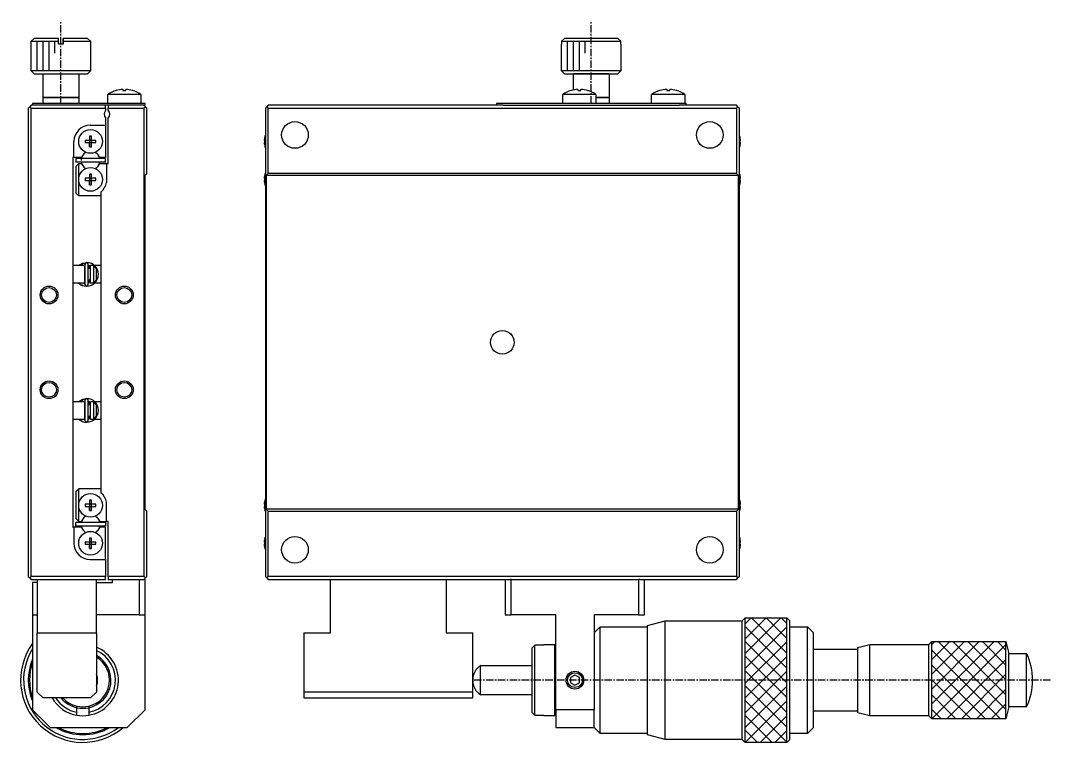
# Model space of a CAD drawing. Extents: x 968 to 1324, y 2 to 253.
# Drawn here: x 1150.2 to 1324, y 83.2 to 205 of the extents above; entities that cross this region are included whole.
import ezdxf

# ---------------------------------------------------------------- set-up
doc = ezdxf.new("R2010")
doc.units = 0
doc.linetypes.add('CENTER', pattern=[2, 1.25, -0.25, 0.25, -0.25])
doc.layers.get('0').update_dxf_attribs({"linetype": 'CONTINUOUS'})
doc.layers.add('CENTER', color=1, linetype='CENTER')

msp = doc.modelspace()

# ---------------------------------------------------------------- linework, layer by layer
at = {"color": 7, "linetype": 'CONTINUOUS'}
for p, q in [((1152.02, 201.52), (1152.52, 202.02)), ((1156.62, 202.02), (1152.52, 202.02)), ((1156.62, 201.52), (1156.62, 202.02)), ((1157.42, 201.52), (1157.42, 202.02)), ((1157.42, 202.02), (1157.42, 201.52)), ((1161.52, 202.02), (1157.42, 202.02)), ((1161.52, 202.02), (1162.02, 201.52)), ((1242.03, 202.02), (1241.53, 201.52)), ((1251, 202.02), (1242.03, 202.02)), ((1251.5, 201.52), (1251, 202.02)), ((1152.02, 201.52), (1156.62, 201.52)), ((1152.02, 196.52), (1152.02, 201.52)), ((1156.62, 201.02), (1156.62, 201.52)), ((1157.42, 201.02), (1156.62, 201.02)), ((1157.42, 201.02), (1157.42, 201.52)), ((1157.42, 201.52), (1162.02, 201.52)), ((1157.42, 201.52), (1157.42, 201.02)), ((1162.02, 201.52), (1162.02, 196.52)), ((1241.53, 201.02), (1241.52, 201.02)), ((1241.52, 196.52), (1241.52, 201.02)), ((1241.53, 201.52), (1251.5, 201.52)), ((1241.53, 201.52), (1241.53, 201.02)), ((1251.5, 201.02), (1251.5, 201.52)), ((1251.52, 201.02), (1251.5, 201.02)), ((1251.52, 201.02), (1251.52, 196.52)), ((1157.02, 196.52), (1152.02, 196.52)), ((1152.52, 196.02), (1152.02, 196.52)), ((1162.02, 196.52), (1157.02, 196.52)), ((1162.02, 196.52), (1161.52, 196.02)), ((1251.52, 196.52), (1241.52, 196.52)), ((1242.02, 196.02), (1241.52, 196.52)), ((1251.52, 196.52), (1251.02, 196.02)), ((1152.52, 196.02), (1157.02, 196.02)), ((1154.02, 192.02), (1154.02, 196.02)), ((1157.02, 196.02), (1161.52, 196.02)), ((1160.02, 196.02), (1160.02, 192.02)), ((1242.02, 196.02), (1243.52, 196.02)), ((1242.02, 196.02), (1251.02, 196.02)), ((1243.52, 196.02), (1249.52, 196.02)), ((1249.52, 196.02), (1243.52, 196.02)), ((1243.52, 193.31), (1243.52, 196.02)), ((1249.52, 196.02), (1251.02, 196.02)), ((1249.52, 196.02), (1249.52, 192.02)), ((1166.31, 193.22), (1166.32, 193.21)), ((1167.46, 193.4), (1167.46, 193.21)), ((1167.46, 193.21), (1167.98, 193.21)), ((1167.98, 193.21), (1167.98, 193.4)), ((1169.11, 193.21), (1169.12, 193.22)), ((1243.11, 193.22), (1243.12, 193.21)), ((1244.26, 193.4), (1244.26, 193.21)), ((1244.26, 193.21), (1244.78, 193.21)), ((1244.78, 193.21), (1244.78, 193.4)), ((1245.91, 193.21), (1245.92, 193.22)), ((1258.11, 193.22), (1258.12, 193.21)), ((1259.26, 193.4), (1259.26, 193.21)), ((1259.26, 193.21), (1259.78, 193.21)), ((1259.78, 193.21), (1259.78, 193.4)), ((1260.91, 193.21), (1260.92, 193.22)), ((1157.02, 192.02), (1154.02, 192.02)), ((1154.02, 192.02), (1157.02, 192.02)), ((1154.02, 191.02), (1154.02, 192.02)), ((1160.02, 192.02), (1157.02, 192.02)), ((1157.02, 192.02), (1160.02, 192.02)), ((1160.02, 192.02), (1160.02, 191.02)), ((1170.52, 192.56), (1164.92, 192.56)), ((1164.92, 191.02), (1164.92, 192.56)), ((1170.52, 192.56), (1170.52, 191.02)), ((1244.52, 192.56), (1241.72, 192.56)), ((1241.72, 191.02), (1241.72, 192.56)), ((1247.32, 192.56), (1244.52, 192.56)), ((1247.32, 192.56), (1247.32, 191.02)), ((1249.52, 192.02), (1247.32, 192.02)), ((1247.32, 192.02), (1249.52, 192.02)), ((1249.52, 192.02), (1249.52, 191.02)), ((1259.52, 192.56), (1256.72, 192.56)), ((1256.72, 191.02), (1256.72, 192.56)), ((1262.32, 192.56), (1259.52, 192.56)), ((1262.32, 192.56), (1262.32, 191.02)), ((1151.52, 190.22), (1151.77, 190.47)), ((1151.52, 190.22), (1151.52, 111.22)), ((1152.02, 190.72), (1151.77, 190.47)), ((1151.77, 190.47), (1152.02, 190.22)), ((1164.52, 190.72), (1152.02, 190.72)), ((1152.02, 190.22), (1164.52, 190.22)), ((1152.02, 111.22), (1152.02, 190.22)), ((1152.22, 191.02), (1152.22, 190.72)), ((1154.22, 191.02), (1152.22, 191.02)), ((1169.22, 191.02), (1154.22, 191.02)), ((1165.02, 190.72), (1164.52, 190.72)), ((1164.52, 190.22), (1164.52, 190.72)), ((1164.52, 190.22), (1164.52, 189.82)), ((1171.02, 190.72), (1165.02, 190.72)), ((1165.02, 190.72), (1165.02, 190.22)), ((1165.02, 190.22), (1171.02, 190.22)), ((1165.02, 189.88), (1165.02, 190.22)), ((1171.22, 191.02), (1169.22, 191.02)), ((1171.02, 190.72), (1171.22, 190.72)), ((1171.02, 190.72), (1171.27, 190.47)), ((1171.02, 190.22), (1171.27, 190.47)), ((1171.02, 190.22), (1171.02, 111.22)), ((1171.22, 190.72), (1171.22, 191.02)), ((1171.27, 190.47), (1171.52, 190.22)), ((1171.52, 179.22), (1171.52, 190.22)), ((1191.52, 190.22), (1191.77, 190.47)), ((1191.52, 190.22), (1191.52, 111.22)), ((1192.02, 190.72), (1191.77, 190.47)), ((1191.77, 190.47), (1192.02, 190.22)), ((1231.64, 190.72), (1192.02, 190.72)), ((1192.02, 190.22), (1271.02, 190.22)), ((1192.02, 179.22), (1192.02, 190.22)), ((1230.52, 191.02), (1230.52, 190.72)), ((1232.52, 191.02), (1230.52, 191.02)), ((1231.64, 190.72), (1232.52, 190.72)), ((1260.52, 191.02), (1232.52, 191.02)), ((1232.52, 190.72), (1260.52, 190.72)), ((1262.52, 191.02), (1260.52, 191.02)), ((1260.52, 190.72), (1261.39, 190.72)), ((1271.02, 190.72), (1261.39, 190.72)), ((1262.52, 190.72), (1262.52, 191.02)), ((1271.27, 190.47), (1271.02, 190.72)), ((1271.02, 190.22), (1271.27, 190.47)), ((1271.02, 190.22), (1271.02, 179.22)), ((1271.27, 190.47), (1271.52, 190.22)), ((1271.52, 111.22), (1271.52, 190.22)), ((1164.52, 188.62), (1164.52, 187.37)), ((1165.02, 180.92), (1165.02, 188.56)), ((1161.97, 187.37), (1164.52, 187.37)), ((1164.52, 187.37), (1164.52, 181.92)), ((1159.22, 181.92), (1159.22, 184.62)), ((1161.13, 184.8), (1161.13, 184.44)), ((1161.84, 184.8), (1161.13, 184.8)), ((1161.13, 184.44), (1161.84, 184.44)), ((1161.84, 185.5), (1161.84, 184.8)), ((1162.2, 185.5), (1161.84, 185.5)), ((1161.84, 185.5), (1161.84, 184.8)), ((1161.85, 184.79), (1161.84, 184.8)), ((1161.85, 184.45), (1161.84, 184.44)), ((1161.84, 184.44), (1161.84, 183.73)), ((1161.84, 183.73), (1161.84, 184.44)), ((1162.18, 184.79), (1161.85, 184.79)), ((1161.85, 184.79), (1161.85, 184.45)), ((1161.85, 184.45), (1162.18, 184.45)), ((1162.18, 184.79), (1162.2, 184.8)), ((1162.18, 184.45), (1162.18, 184.79)), ((1162.18, 184.45), (1162.2, 184.44)), ((1162.2, 184.8), (1162.2, 185.5)), ((1162.9, 184.8), (1162.2, 184.8)), ((1162.2, 184.44), (1162.9, 184.44)), ((1162.2, 183.73), (1162.2, 184.44)), ((1162.9, 184.44), (1162.9, 184.8)), ((1191.45, 184.8), (1191.33, 184.8)), ((1191.33, 184.44), (1191.45, 184.44)), ((1191.45, 185.5), (1191.44, 185.51)), ((1191.45, 184.44), (1191.45, 184.8)), ((1271.59, 185.51), (1271.58, 185.5)), ((1271.58, 184.8), (1271.58, 184.44)), ((1271.71, 184.8), (1271.58, 184.8)), ((1271.58, 184.44), (1271.71, 184.44)), ((1161.84, 183.73), (1162.2, 183.73)), ((1191.44, 183.73), (1191.45, 183.73)), ((1271.58, 183.73), (1271.59, 183.73)), ((1159.02, 181.92), (1159.02, 119.52)), ((1159.22, 181.92), (1159.02, 181.92)), ((1160.47, 181.92), (1159.22, 181.92)), ((1164.52, 181.72), (1159.52, 181.72)), ((1160.46, 181.72), (1159.52, 181.72)), ((1159.52, 181.72), (1159.52, 181.12)), ((1164.52, 181.12), (1159.52, 181.12)), ((1160.02, 180.92), (1159.52, 180.42)), ((1160.02, 180.92), (1160.47, 180.92)), ((1160.02, 178.22), (1160.02, 180.92)), ((1160.46, 181.72), (1160.37, 181.72)), ((1160.46, 181.72), (1160.37, 181.72)), ((1160.46, 181.72), (1160.37, 181.72)), ((1160.46, 181.72), (1160.37, 181.72)), ((1160.46, 181.72), (1160.37, 181.72)), ((1160.46, 181.72), (1160.37, 181.72)), ((1160.46, 181.72), (1160.37, 181.72)), ((1160.46, 181.72), (1160.37, 181.72)), ((1160.46, 181.72), (1160.37, 181.72)), ((1160.46, 181.72), (1160.37, 181.72)), ((1160.46, 181.72), (1160.37, 181.72)), ((1160.46, 181.72), (1160.37, 181.72)), ((1160.46, 181.72), (1160.37, 181.72)), ((1163.67, 181.72), (1160.37, 181.72)), ((1160.46, 181.72), (1160.37, 181.72)), ((1160.46, 181.72), (1160.37, 181.72)), ((1160.46, 181.72), (1160.37, 181.72)), ((1160.46, 181.72), (1160.37, 181.72)), ((1160.46, 181.72), (1160.37, 181.72)), ((1160.46, 181.72), (1160.37, 181.72)), ((1160.46, 181.72), (1160.37, 181.72)), ((1160.46, 181.72), (1160.37, 181.72)), ((1160.46, 181.72), (1160.37, 181.72)), ((1160.46, 181.72), (1160.37, 181.72)), ((1160.46, 181.72), (1160.37, 181.72)), ((1160.46, 181.72), (1160.37, 181.72)), ((1160.46, 181.72), (1160.37, 181.72)), ((1160.64, 182.21), (1160.47, 181.92)), ((1160.47, 180.92), (1160.64, 180.62)), ((1163.56, 181.92), (1163.39, 182.21)), ((1163.39, 180.62), (1163.56, 180.92)), ((1164.52, 181.92), (1163.56, 181.92)), ((1163.56, 180.92), (1164.72, 180.92)), ((1163.67, 181.72), (1163.57, 181.72)), ((1163.67, 181.72), (1163.57, 181.72)), ((1163.67, 181.72), (1163.57, 181.72)), ((1163.67, 181.72), (1163.57, 181.72)), ((1163.67, 181.72), (1163.57, 181.72)), ((1163.67, 181.72), (1163.57, 181.72)), ((1163.67, 181.72), (1163.57, 181.72)), ((1163.67, 181.72), (1163.57, 181.72)), ((1163.67, 181.72), (1163.57, 181.72)), ((1163.67, 181.72), (1163.57, 181.72)), ((1163.67, 181.72), (1163.57, 181.72)), ((1163.67, 181.72), (1163.57, 181.72)), ((1163.67, 181.72), (1163.57, 181.72)), ((1163.67, 181.72), (1163.57, 181.72)), ((1163.67, 181.72), (1163.57, 181.72)), ((1163.67, 181.72), (1163.57, 181.72)), ((1164.52, 181.72), (1163.57, 181.72)), ((1163.67, 181.72), (1163.57, 181.72)), ((1163.67, 181.72), (1163.57, 181.72)), ((1163.67, 181.72), (1163.57, 181.72)), ((1163.67, 181.72), (1163.57, 181.72)), ((1163.67, 181.72), (1163.57, 181.72)), ((1163.67, 181.72), (1163.57, 181.72)), ((1163.67, 181.72), (1163.57, 181.72)), ((1163.67, 181.72), (1163.57, 181.72)), ((1163.67, 181.72), (1163.57, 181.72)), ((1163.67, 181.72), (1163.57, 181.72)), ((1163.67, 181.72), (1163.57, 181.72)), ((1163.67, 181.72), (1163.57, 181.72)), ((1163.67, 181.72), (1163.57, 181.72)), ((1163.67, 181.72), (1163.57, 181.72)), ((1163.67, 181.72), (1163.57, 181.72)), ((1164.52, 181.12), (1164.52, 181.72)), ((1164.72, 180.92), (1164.72, 177.69)), ((1164.72, 180.92), (1165.02, 180.92)), ((1159.52, 180.42), (1159.52, 175.92)), ((1161.84, 179.1), (1161.84, 178.4)), ((1162.2, 179.1), (1161.84, 179.1)), ((1161.84, 179.1), (1161.84, 178.4)), ((1162.2, 178.4), (1162.2, 179.1)), ((1171.52, 179.22), (1171.17, 178.87)), ((1191.45, 179.1), (1191.44, 179.11)), ((1192.02, 179.22), (1191.67, 178.87)), ((1271.02, 179.22), (1192.02, 179.22)), ((1271.37, 178.87), (1271.02, 179.22)), ((1271.59, 179.11), (1271.58, 179.1)), ((1160.02, 175.42), (1160.02, 178.22)), ((1161.13, 178.4), (1161.13, 178.04)), ((1161.84, 178.4), (1161.13, 178.4)), ((1161.13, 178.04), (1161.84, 178.04)), ((1161.85, 178.39), (1161.84, 178.4)), ((1161.85, 178.05), (1161.84, 178.04)), ((1161.84, 178.04), (1161.84, 177.33)), ((1161.84, 177.33), (1161.84, 178.04)), ((1161.84, 177.33), (1162.2, 177.33)), ((1162.18, 178.39), (1161.85, 178.39)), ((1161.85, 178.39), (1161.85, 178.05)), ((1161.85, 178.05), (1162.18, 178.05)), ((1162.18, 178.39), (1162.2, 178.4)), ((1162.18, 178.05), (1162.18, 178.39)), ((1162.18, 178.05), (1162.2, 178.04)), ((1162.9, 178.4), (1162.2, 178.4)), ((1162.2, 178.04), (1162.9, 178.04)), ((1162.2, 177.33), (1162.2, 178.04)), ((1162.9, 178.04), (1162.9, 178.4)), ((1171.17, 178.87), (1171.17, 122.57)), ((1191.45, 178.4), (1191.33, 178.4)), ((1191.33, 178.04), (1191.45, 178.04)), ((1191.44, 177.33), (1191.45, 177.33)), ((1191.45, 178.04), (1191.45, 178.4)), ((1271.37, 178.87), (1191.67, 178.87)), ((1191.67, 178.87), (1191.67, 122.57)), ((1271.37, 122.57), (1271.37, 178.87)), ((1271.58, 178.4), (1271.58, 178.04)), ((1271.71, 178.4), (1271.58, 178.4)), ((1271.58, 178.04), (1271.71, 178.04)), ((1271.58, 177.33), (1271.59, 177.33)), ((1159.52, 175.92), (1160.02, 175.42)), ((1163.82, 125.3), (1163.82, 176.14)), ((1163.82, 175.42), (1160.02, 175.42)), ((1159.02, 163.72), (1161.02, 163.72)), ((1160.06, 163.72), (1160.59, 164.04)), ((1160.55, 164.02), (1160.58, 164.04)), ((1160.58, 164.04), (1161.33, 164.2)), ((1160.58, 164.04), (1160.69, 163.72)), ((1161.02, 163.72), (1161.02, 160.72)), ((1161.14, 163.37), (1161.02, 163.6)), ((1161.14, 160.42), (1161.14, 163.97)), ((1161.59, 163.97), (1161.59, 160.42)), ((1162.02, 163.6), (1161.59, 163.73)), ((1161.82, 163.22), (1161.82, 163.68)), ((1162.02, 160.72), (1162.02, 163.72)), ((1162.02, 163.72), (1162.52, 163.72)), ((1162.52, 163.72), (1162.52, 163.66)), ((1162.52, 163.66), (1162.52, 160.77)), ((1163.02, 163.13), (1162.52, 163.66)), ((1162.66, 163.72), (1163.82, 163.72)), ((1161.02, 163.22), (1161.14, 163.22)), ((1161.59, 163.22), (1162.02, 163.22)), ((1163.02, 161.3), (1163.02, 163.13)), ((1161.02, 160.72), (1159.02, 160.72)), ((1160.59, 160.35), (1160.56, 160.37)), ((1160.59, 160.35), (1160.59, 160.35)), ((1160.59, 160.35), (1160.59, 160.35)), ((1160.59, 160.35), (1160.59, 160.35)), ((1160.64, 160.34), (1160.59, 160.35)), ((1160.64, 160.33), (1160.64, 160.34)), ((1160.65, 160.33), (1160.64, 160.33)), ((1160.64, 160.33), (1160.64, 160.33)), ((1160.64, 160.33), (1160.64, 160.33)), ((1160.64, 160.33), (1160.64, 160.33)), ((1160.64, 160.33), (1160.64, 160.33)), ((1160.64, 160.33), (1160.64, 160.33)), ((1160.65, 160.33), (1160.65, 160.33)), ((1160.9, 160.72), (1161.01, 160.69)), ((1161.01, 160.69), (1161.14, 160.66)), ((1161.14, 161.22), (1161.02, 161.22)), ((1161.02, 160.79), (1161.14, 161.02)), ((1162.02, 161.22), (1161.59, 161.22)), ((1161.82, 160.72), (1161.82, 161.22)), ((1162.52, 160.72), (1162.02, 160.72)), ((1162.52, 160.77), (1163.02, 161.3)), ((1162.52, 160.77), (1162.52, 160.72)), ((1163.82, 160.72), (1162.7, 160.72)), ((1162.7, 160.72), (1162.7, 160.72)), ((1160.03, 140.72), (1160.6, 141.08)), ((1160.56, 141.06), (1161.34, 141.23)), ((1160.59, 141.08), (1160.72, 140.72)), ((1161.14, 137.46), (1161.14, 141.01)), ((1161.59, 141.01), (1161.59, 137.46)), ((1159.02, 140.72), (1161.02, 140.72)), ((1161.02, 140.72), (1161.02, 137.72)), ((1161.14, 140.41), (1161.02, 140.65)), ((1161.02, 140.22), (1161.14, 140.22)), ((1162.02, 140.65), (1161.59, 140.77)), ((1161.59, 140.22), (1162.02, 140.22)), ((1161.82, 140.22), (1161.82, 140.72)), ((1161.82, 140.72), (1161.83, 140.72)), ((1161.83, 140.72), (1161.83, 140.72)), ((1161.83, 140.72), (1161.83, 140.72)), ((1162.02, 137.72), (1162.02, 140.72)), ((1162.02, 140.72), (1162.52, 140.72)), ((1162.52, 140.72), (1162.52, 140.66)), ((1163.02, 140.13), (1162.52, 140.66)), ((1162.52, 140.66), (1162.52, 137.77)), ((1162.71, 140.72), (1162.71, 140.72)), ((1162.71, 140.72), (1163.82, 140.72)), ((1163.02, 138.3), (1163.02, 140.13)), ((1161.02, 137.72), (1159.02, 137.72)), ((1160.6, 137.39), (1160.57, 137.4)), ((1160.6, 137.39), (1160.6, 137.39)), ((1160.6, 137.39), (1160.6, 137.39)), ((1160.6, 137.39), (1160.6, 137.39)), ((1160.65, 137.37), (1160.6, 137.39)), ((1160.66, 137.37), (1160.65, 137.37)), ((1160.65, 137.37), (1160.65, 137.37)), ((1160.65, 137.37), (1160.65, 137.37)), ((1160.65, 137.37), (1160.65, 137.37)), ((1160.65, 137.37), (1160.65, 137.37)), ((1160.65, 137.37), (1160.65, 137.37)), ((1160.65, 137.37), (1160.65, 137.37)), ((1160.66, 137.37), (1160.66, 137.37)), ((1161.14, 138.22), (1161.02, 138.22)), ((1161.02, 137.83), (1161.14, 138.06)), ((1161.02, 137.73), (1161.14, 137.7)), ((1162.02, 138.22), (1161.59, 138.22)), ((1161.82, 137.75), (1161.82, 138.22)), ((1162.52, 137.72), (1162.02, 137.72)), ((1162.52, 137.77), (1163.02, 138.3)), ((1162.52, 137.77), (1162.52, 137.72)), ((1163.82, 137.72), (1162.67, 137.72)), ((1162.67, 137.72), (1162.67, 137.72)), ((1160.02, 126.02), (1159.52, 125.52)), ((1159.52, 125.52), (1159.52, 121.02)), ((1163.82, 126.02), (1160.02, 126.02)), ((1160.02, 123.22), (1160.02, 126.02)), ((1161.84, 124.1), (1161.84, 123.4)), ((1162.2, 124.1), (1161.84, 124.1)), ((1161.84, 124.1), (1161.84, 123.4)), ((1162.2, 123.4), (1162.2, 124.1)), ((1164.72, 120.52), (1164.72, 123.74)), ((1191.45, 124.1), (1191.44, 124.11)), ((1271.59, 124.11), (1271.58, 124.1)), ((1160.02, 120.52), (1160.02, 123.22)), ((1161.13, 123.4), (1161.13, 123.04)), ((1161.84, 123.4), (1161.13, 123.4)), ((1161.13, 123.04), (1161.84, 123.04)), ((1161.85, 123.39), (1161.84, 123.4)), ((1161.85, 123.05), (1161.84, 123.04)), ((1161.84, 123.04), (1161.84, 122.33)), ((1161.84, 122.33), (1161.84, 123.04)), ((1161.84, 122.33), (1162.2, 122.33)), ((1162.18, 123.39), (1161.85, 123.39)), ((1161.85, 123.39), (1161.85, 123.05)), ((1161.85, 123.05), (1162.18, 123.05)), ((1162.18, 123.39), (1162.2, 123.4)), ((1162.18, 123.05), (1162.18, 123.39)), ((1162.18, 123.05), (1162.2, 123.04)), ((1162.9, 123.4), (1162.2, 123.4)), ((1162.2, 123.04), (1162.9, 123.04)), ((1162.2, 122.33), (1162.2, 123.04)), ((1162.9, 123.04), (1162.9, 123.4)), ((1171.17, 122.57), (1171.52, 122.22)), ((1171.52, 111.22), (1171.52, 122.22)), ((1191.45, 123.4), (1191.33, 123.4)), ((1191.33, 123.04), (1191.45, 123.04)), ((1191.44, 122.33), (1191.45, 122.33)), ((1191.45, 123.04), (1191.45, 123.4)), ((1271.37, 122.57), (1191.67, 122.57)), ((1191.67, 122.57), (1192.02, 122.22)), ((1192.02, 122.22), (1271.02, 122.22)), ((1192.02, 111.22), (1192.02, 122.22)), ((1271.02, 122.22), (1271.37, 122.57)), ((1271.02, 122.22), (1271.02, 111.22)), ((1271.58, 123.4), (1271.58, 123.04)), ((1271.71, 123.4), (1271.58, 123.4)), ((1271.58, 123.04), (1271.71, 123.04)), ((1271.58, 122.33), (1271.59, 122.33)), ((1159.52, 121.02), (1160.02, 120.52)), ((1164.52, 120.32), (1159.52, 120.32)), ((1159.52, 119.72), (1159.52, 120.32)), ((1160.02, 120.52), (1160.47, 120.52)), ((1160.47, 120.52), (1160.64, 120.81)), ((1163.39, 120.81), (1163.56, 120.52)), ((1163.56, 120.52), (1164.72, 120.52)), ((1164.52, 120.32), (1164.52, 119.72)), ((1165.02, 120.52), (1164.72, 120.52)), ((1165.02, 111.22), (1165.02, 120.52)), ((1159.02, 119.52), (1159.22, 119.52)), ((1159.22, 119.52), (1159.22, 116.82)), ((1160.47, 119.52), (1159.22, 119.52)), ((1164.52, 119.72), (1159.52, 119.72)), ((1160.46, 119.72), (1159.52, 119.72)), ((1160.46, 119.72), (1160.37, 119.72)), ((1160.46, 119.72), (1160.37, 119.72)), ((1160.46, 119.72), (1160.37, 119.72)), ((1160.46, 119.72), (1160.37, 119.72)), ((1160.46, 119.72), (1160.37, 119.72)), ((1160.46, 119.72), (1160.37, 119.72)), ((1160.46, 119.72), (1160.37, 119.72)), ((1160.46, 119.72), (1160.37, 119.72)), ((1160.46, 119.72), (1160.37, 119.72)), ((1160.46, 119.72), (1160.37, 119.72)), ((1160.46, 119.72), (1160.37, 119.72)), ((1160.46, 119.72), (1160.37, 119.72)), ((1160.46, 119.72), (1160.37, 119.72)), ((1160.46, 119.72), (1160.37, 119.72)), ((1163.67, 119.72), (1160.37, 119.72)), ((1160.46, 119.72), (1160.37, 119.72)), ((1160.46, 119.72), (1160.37, 119.72)), ((1160.46, 119.72), (1160.37, 119.72)), ((1160.46, 119.72), (1160.37, 119.72)), ((1160.46, 119.72), (1160.37, 119.72)), ((1160.46, 119.72), (1160.37, 119.72)), ((1160.46, 119.72), (1160.37, 119.72)), ((1160.46, 119.72), (1160.37, 119.72)), ((1160.46, 119.72), (1160.37, 119.72)), ((1160.46, 119.72), (1160.37, 119.72)), ((1160.46, 119.72), (1160.37, 119.72)), ((1160.46, 119.72), (1160.37, 119.72)), ((1160.46, 119.72), (1160.37, 119.72)), ((1160.64, 119.22), (1160.47, 119.52)), ((1163.56, 119.52), (1163.39, 119.22)), ((1164.52, 119.52), (1163.56, 119.52)), ((1163.67, 119.72), (1163.57, 119.72)), ((1163.67, 119.72), (1163.57, 119.72)), ((1163.67, 119.72), (1163.57, 119.72)), ((1163.67, 119.72), (1163.57, 119.72)), ((1163.67, 119.72), (1163.57, 119.72)), ((1163.67, 119.72), (1163.57, 119.72)), ((1163.67, 119.72), (1163.57, 119.72)), ((1163.67, 119.72), (1163.57, 119.72)), ((1163.67, 119.72), (1163.57, 119.72)), ((1163.67, 119.72), (1163.57, 119.72)), ((1163.67, 119.72), (1163.57, 119.72)), ((1163.67, 119.72), (1163.57, 119.72)), ((1163.67, 119.72), (1163.57, 119.72)), ((1163.67, 119.72), (1163.57, 119.72)), ((1163.67, 119.72), (1163.57, 119.72)), ((1163.67, 119.72), (1163.57, 119.72)), ((1164.52, 119.72), (1163.57, 119.72)), ((1163.67, 119.72), (1163.57, 119.72)), ((1163.67, 119.72), (1163.57, 119.72)), ((1163.67, 119.72), (1163.57, 119.72)), ((1163.67, 119.72), (1163.57, 119.72)), ((1163.67, 119.72), (1163.57, 119.72)), ((1163.67, 119.72), (1163.57, 119.72)), ((1163.67, 119.72), (1163.57, 119.72)), ((1163.67, 119.72), (1163.57, 119.72)), ((1163.67, 119.72), (1163.57, 119.72)), ((1163.67, 119.72), (1163.57, 119.72)), ((1163.67, 119.72), (1163.57, 119.72)), ((1163.67, 119.72), (1163.57, 119.72)), ((1163.67, 119.72), (1163.57, 119.72)), ((1163.67, 119.72), (1163.57, 119.72)), ((1163.67, 119.72), (1163.57, 119.72)), ((1164.52, 114.07), (1164.52, 119.52)), ((1161.13, 117), (1161.13, 116.64)), ((1161.84, 117), (1161.13, 117)), ((1161.13, 116.64), (1161.84, 116.64)), ((1161.84, 117.7), (1161.84, 117)), ((1162.2, 117.7), (1161.84, 117.7)), ((1161.84, 117.7), (1161.84, 117)), ((1161.85, 116.99), (1161.84, 117)), ((1161.85, 116.65), (1161.84, 116.64)), ((1161.84, 116.64), (1161.84, 115.93)), ((1161.84, 115.93), (1161.84, 116.64)), ((1162.18, 116.99), (1161.85, 116.99)), ((1161.85, 116.99), (1161.85, 116.65)), ((1161.85, 116.65), (1162.18, 116.65)), ((1162.18, 116.99), (1162.2, 117)), ((1162.18, 116.65), (1162.18, 116.99)), ((1162.18, 116.65), (1162.2, 116.64)), ((1162.2, 117), (1162.2, 117.7)), ((1162.9, 117), (1162.2, 117)), ((1162.2, 116.64), (1162.9, 116.64)), ((1162.2, 115.93), (1162.2, 116.64)), ((1162.9, 116.64), (1162.9, 117)), ((1191.45, 117), (1191.33, 117)), ((1191.33, 116.64), (1191.45, 116.64)), ((1191.45, 117.7), (1191.44, 117.71)), ((1191.45, 116.64), (1191.45, 117)), ((1271.59, 117.71), (1271.58, 117.7)), ((1271.58, 117), (1271.58, 116.64)), ((1271.71, 117), (1271.58, 117)), ((1271.58, 116.64), (1271.71, 116.64)), ((1161.84, 115.93), (1162.2, 115.93)), ((1191.44, 115.93), (1191.45, 115.93)), ((1271.58, 115.93), (1271.59, 115.93)), ((1161.97, 114.07), (1164.52, 114.07)), ((1164.52, 114.07), (1164.52, 111.22)), ((1151.52, 111.22), (1151.77, 110.97)), ((1152.02, 111.22), (1151.77, 110.97)), ((1151.77, 110.97), (1152.02, 110.72)), ((1164.52, 111.22), (1152.02, 111.22)), ((1152.02, 110.72), (1164.52, 110.72)), ((1152.22, 110.22), (1152.22, 104.72)), ((1153.02, 110.22), (1152.22, 110.22)), ((1153.02, 110.72), (1153.02, 101.72)), ((1163.02, 101.72), (1163.02, 110.72)), ((1163.02, 110.22), (1165.72, 110.22)), ((1164.52, 110.72), (1164.52, 111.22)), ((1171.02, 111.22), (1165.02, 111.22)), ((1165.02, 111.22), (1165.02, 110.72)), ((1165.02, 110.72), (1171.02, 110.72)), ((1165.72, 110.22), (1165.72, 110.72)), ((1170.22, 110.72), (1170.22, 104.72)), ((1171.27, 110.97), (1171.02, 111.22)), ((1171.27, 110.97), (1171.02, 110.72)), ((1171.22, 110.72), (1171.02, 110.72)), ((1171.22, 104.72), (1171.22, 110.72)), ((1171.52, 111.22), (1171.27, 110.97)), ((1191.77, 110.97), (1191.52, 111.22)), ((1192.02, 111.22), (1191.77, 110.97)), ((1191.77, 110.97), (1192.02, 110.72)), ((1271.02, 111.22), (1192.02, 111.22)), ((1192.02, 110.72), (1232.82, 110.72)), ((1202.52, 101.72), (1202.52, 110.72)), ((1222.02, 110.72), (1222.02, 101.72)), ((1232.02, 110.72), (1232.02, 104.72)), ((1233.02, 110.72), (1232.82, 110.72)), ((1233.02, 110.72), (1254.52, 110.72)), ((1233.02, 104.72), (1233.02, 110.72)), ((1254.52, 110.72), (1254.52, 104.72)), ((1254.72, 110.72), (1254.52, 110.72)), ((1254.72, 110.72), (1271.02, 110.72)), ((1255.52, 104.72), (1255.52, 110.72)), ((1271.27, 110.97), (1271.02, 111.22)), ((1271.02, 110.72), (1271.27, 110.97)), ((1271.52, 111.22), (1271.27, 110.97)), ((1152.22, 104.72), (1153.02, 104.72)), ((1152.22, 104.72), (1152.22, 88.72)), ((1170.22, 104.72), (1163.02, 104.72)), ((1170.22, 104.72), (1171.22, 104.72)), ((1171.22, 88.72), (1171.22, 104.72)), ((1232.02, 104.72), (1233.02, 104.72)), ((1240.52, 104.72), (1233.02, 104.72)), ((1240.52, 88.72), (1240.52, 104.72)), ((1254.52, 104.72), (1247.02, 104.72)), ((1247.02, 104.72), (1247.02, 88.72)), ((1254.52, 104.72), (1255.52, 104.72)), ((1247.02, 101.72), (1248.02, 102.72)), ((1248.02, 84.72), (1248.02, 102.72)), ((1248.02, 102.72), (1256.02, 102.72)), ((1256.02, 102.92), (1259.02, 103.72)), ((1256.02, 84.52), (1256.02, 102.92)), ((1259.02, 83.72), (1259.02, 103.72)), ((1259.02, 103.72), (1272.02, 103.72)), ((1272.02, 103.72), (1272.52, 104.22)), ((1272.02, 83.72), (1272.02, 103.72)), ((1272.52, 83.22), (1272.52, 104.22)), ((1272.52, 104.22), (1279.52, 104.22)), ((1279.52, 83.22), (1279.52, 104.22)), ((1279.52, 104.22), (1280.02, 103.72)), ((1280.02, 83.72), (1280.02, 103.72)), ((1280.02, 102.72), (1283.02, 102.72)), ((1283.02, 84.72), (1283.02, 102.72)), ((1283.02, 102.72), (1284.02, 101.72)), ((1153.02, 101.72), (1163.02, 101.72)), ((1153.02, 91.72), (1153.02, 101.72)), ((1163.02, 101.72), (1163.02, 91.72)), ((1198.02, 101.72), (1202.52, 101.72)), ((1198.02, 101.72), (1198.02, 91.72)), ((1222.02, 101.72), (1226.52, 101.72)), ((1226.52, 91.72), (1226.52, 101.72)), ((1284.02, 85.72), (1284.02, 101.72)), ((1237.02, 99.63), (1236.52, 99.12)), ((1236.52, 99.12), (1236.52, 88.31)), ((1238.52, 99.63), (1237.02, 99.63)), ((1237.02, 87.8), (1237.02, 99.63)), ((1238.52, 99.72), (1238.52, 99.63)), ((1238.52, 99.72), (1240.32, 99.72)), ((1240.32, 99.72), (1240.32, 87.72)), ((1240.32, 99.72), (1240.52, 99.52)), ((1291.52, 99.22), (1293.52, 99.72)), ((1291.52, 88.22), (1291.52, 99.22)), ((1293.52, 87.72), (1293.52, 99.72)), ((1293.52, 99.72), (1303.52, 99.72)), ((1303.52, 99.72), (1304.02, 100.22)), ((1303.52, 87.72), (1303.52, 99.72)), ((1304.02, 87.22), (1304.02, 100.22)), ((1304.02, 100.22), (1316.52, 100.22)), ((1316.52, 87.22), (1316.52, 100.22)), ((1316.52, 100.22), (1317.02, 98.22)), ((1284.02, 98.97), (1291.52, 98.97)), ((1317.02, 89.22), (1317.02, 98.22)), ((1317.02, 98.22), (1320, 98.22)), ((1320, 89.22), (1320, 98.22)), ((1227.86, 91.22), (1227.86, 96.22)), ((1227.86, 96.22), (1236.52, 96.22)), ((1243.77, 94.58), (1243.02, 94.15)), ((1243.02, 94.15), (1243.02, 93.28)), ((1244.52, 94.15), (1243.77, 94.58)), ((1244.52, 93.28), (1244.52, 94.15)), ((1243.02, 93.28), (1243.77, 92.85)), ((1243.77, 92.85), (1244.52, 93.28)), ((1154.02, 90.72), (1153.02, 91.72)), ((1162.02, 90.72), (1154.02, 90.72)), ((1163.02, 91.72), (1162.02, 90.72)), ((1226.52, 91.72), (1198.02, 91.72)), ((1198.02, 91.72), (1198.02, 90.72)), ((1198.02, 90.72), (1226.52, 90.72)), ((1226.52, 90.72), (1226.52, 91.72)), ((1236.52, 91.22), (1227.86, 91.22)), ((1155.22, 85.72), (1152.22, 88.72)), ((1159.72, 89.07), (1159.72, 89.33)), ((1159.72, 88.31), (1159.72, 89.07)), ((1159.72, 87.8), (1159.72, 89.07)), ((1161.72, 89.33), (1161.72, 89.07)), ((1161.72, 89.07), (1161.72, 88.31)), ((1171.22, 88.72), (1168.22, 85.72)), ((1247.02, 88.72), (1240.52, 88.72)), ((1240.52, 88.72), (1240.52, 85.72)), ((1247.02, 85.72), (1247.02, 88.72)), ((1317.02, 89.22), (1316.52, 87.22)), ((1320, 89.22), (1317.02, 89.22)), ((1159.72, 87.8), (1159.72, 88.31)), ((1161.72, 88.31), (1161.72, 87.8)), ((1236.52, 88.31), (1237.02, 87.8)), ((1237.02, 87.8), (1238.52, 87.8)), ((1238.52, 87.8), (1238.52, 87.72)), ((1240.32, 87.72), (1238.52, 87.72)), ((1240.52, 87.92), (1240.32, 87.72)), ((1291.52, 88.47), (1284.02, 88.47)), ((1293.52, 87.72), (1291.52, 88.22)), ((1303.52, 87.72), (1293.52, 87.72)), ((1304.02, 87.22), (1303.52, 87.72)), ((1316.52, 87.22), (1304.02, 87.22)), ((1155.22, 85.72), (1168.22, 85.72)), ((1240.52, 85.72), (1247.02, 85.72)), ((1248.02, 84.72), (1247.02, 85.72)), ((1284.02, 85.72), (1283.02, 84.72)), ((1256.02, 84.72), (1248.02, 84.72)), ((1259.02, 83.72), (1256.02, 84.52)), ((1272.02, 83.72), (1259.02, 83.72)), ((1272.52, 83.22), (1272.02, 83.72)), ((1280.02, 83.72), (1279.52, 83.22)), ((1283.02, 84.72), (1280.02, 84.72)), ((1279.52, 83.22), (1272.52, 83.22))]:
    msp.add_line(p, q, dxfattribs=at)
at = {"color": 3, "linetype": 'CONTINUOUS'}
for p, q in [((1153.02, 196.52), (1153.02, 201.52)), ((1154.02, 196.52), (1154.02, 201.52)), ((1155.02, 196.52), (1155.02, 201.52)), ((1156.02, 199.52), (1156.02, 201.52)), ((1242.52, 196.52), (1242.52, 201.52)), ((1243.52, 196.52), (1243.52, 201.52)), ((1244.52, 196.52), (1244.52, 201.52)), ((1245.52, 199.52), (1245.52, 201.52)), ((1272.52, 98.21), (1278.52, 104.22)), ((1272.52, 100.71), (1276.02, 104.22)), ((1272.52, 103.21), (1273.52, 104.22)), ((1272.52, 102.77), (1279.52, 95.77)), ((1272.52, 95.71), (1279.52, 102.71)), ((1273.57, 104.22), (1279.52, 98.27)), ((1276.07, 104.22), (1279.52, 100.77)), ((1278.57, 104.22), (1279.52, 103.27)), ((1272.52, 100.27), (1279.52, 93.27)), ((1272.52, 93.21), (1279.52, 100.21)), ((1304.02, 89.71), (1314.52, 100.22)), ((1304.02, 92.21), (1312.02, 100.22)), ((1304.02, 94.71), (1309.52, 100.22)), ((1304.02, 97.21), (1307.02, 100.22)), ((1304.02, 99.71), (1304.52, 100.22)), ((1304.02, 87.22), (1316.52, 99.71)), ((1305.07, 100.22), (1316.52, 88.77)), ((1307.57, 100.22), (1316.52, 91.27)), ((1310.07, 100.22), (1316.52, 93.77)), ((1312.57, 100.22), (1316.52, 96.27)), ((1315.07, 100.22), (1316.52, 98.77)), ((1272.52, 97.77), (1279.52, 90.77)), ((1272.52, 90.71), (1279.52, 97.71)), ((1304.02, 98.77), (1315.57, 87.22)), ((1304.02, 96.27), (1313.07, 87.22)), ((1306.52, 87.22), (1316.52, 97.21)), ((1272.52, 95.27), (1279.52, 88.27)), ((1272.52, 88.21), (1279.52, 95.21)), ((1309.02, 87.22), (1316.52, 94.71)), ((1272.52, 92.77), (1279.52, 85.77)), ((1272.52, 85.71), (1279.52, 92.71)), ((1304.02, 93.77), (1310.57, 87.22)), ((1311.52, 87.22), (1316.52, 92.21)), ((1304.02, 91.27), (1308.07, 87.22)), ((1272.52, 90.27), (1279.52, 83.27)), ((1272.52, 83.22), (1279.52, 90.21)), ((1304.02, 88.77), (1305.57, 87.22)), ((1314.02, 87.22), (1316.52, 89.71)), ((1272.52, 87.77), (1277.07, 83.22)), ((1275.02, 83.22), (1279.52, 87.71)), ((1272.52, 85.27), (1274.57, 83.22)), ((1277.52, 83.22), (1279.52, 85.21))]:
    msp.add_line(p, q, dxfattribs=at)
at = {"color": 7, "linetype": 'CONTINUOUS'}
for points in [[(1160.59, 164.04), (1160.59, 164.04), (1160.59, 164.04), (1160.59, 164.04), (1160.58, 164.03), (1160.58, 164.03), (1160.59, 164.02), (1160.59, 164.01), (1160.59, 164), (1160.59, 163.99), (1160.59, 163.98), (1160.6, 163.97), (1160.6, 163.96), (1160.6, 163.95), (1160.61, 163.93), (1160.61, 163.92), (1160.62, 163.9), (1160.62, 163.89), (1160.63, 163.87), (1160.64, 163.85), (1160.64, 163.84), (1160.65, 163.82), (1160.66, 163.81), (1160.66, 163.79), (1160.67, 163.77), (1160.68, 163.76), (1160.69, 163.74), (1160.69, 163.73), (1160.7, 163.72)], [(1160.59, 164.04), (1160.62, 164.06), (1160.65, 164.07), (1160.69, 164.08), (1160.72, 164.08), (1160.76, 164.09), (1160.79, 164.1), (1160.83, 164.1), (1160.87, 164.1), (1160.9, 164.1), (1160.94, 164.1), (1160.97, 164.09), (1161.01, 164.08), (1161.04, 164.08), (1161.08, 164.07), (1161.11, 164.06), (1161.14, 164.04), (1161.15, 164.04)], [(1160.6, 141.08), (1160.6, 141.08), (1160.6, 141.08), (1160.59, 141.07), (1160.59, 141.07), (1160.59, 141.06), (1160.6, 141.05), (1160.6, 141.04), (1160.6, 141.03), (1160.6, 141.02), (1160.61, 141.01), (1160.61, 140.99), (1160.61, 140.98), (1160.62, 140.96), (1160.63, 140.95), (1160.63, 140.93), (1160.64, 140.91), (1160.65, 140.89), (1160.65, 140.88), (1160.66, 140.86), (1160.67, 140.84), (1160.68, 140.82), (1160.68, 140.8), (1160.69, 140.79), (1160.7, 140.77), (1160.71, 140.76), (1160.71, 140.74), (1160.72, 140.73), (1160.73, 140.72)], [(1160.6, 141.08), (1160.63, 141.09), (1160.66, 141.1), (1160.7, 141.11), (1160.73, 141.12), (1160.77, 141.13), (1160.8, 141.13), (1160.84, 141.14), (1160.87, 141.14), (1160.91, 141.14), (1160.95, 141.13), (1160.98, 141.13), (1161.02, 141.12), (1161.05, 141.11), (1161.09, 141.1), (1161.12, 141.09), (1161.15, 141.08), (1161.16, 141.08)]]:
    msp.add_lwpolyline(points, dxfattribs=at)
for centre, radius in [((1196.52, 185.72), 2.25), ((1266.52, 185.72), 2.25), ((1162.02, 184.62), 2), ((1162.02, 178.22), 2), ((1155.02, 158.72), 1.25), ((1167.72, 158.72), 1.25), ((1231.52, 150.72), 2), ((1155.02, 142.72), 1.25), ((1167.72, 142.72), 1.25), ((1162.02, 123.22), 2), ((1162.02, 116.82), 2), ((1196.52, 115.72), 2.25), ((1266.52, 115.72), 2.25), ((1243.77, 93.72), 1.25)]:
    msp.add_circle(centre, radius, dxfattribs=at)
at = {"color": 3, "linetype": 'CONTINUOUS'}
for centre in [(1155.02, 158.72), (1167.72, 158.72), (1155.02, 142.72), (1167.72, 142.72), (1243.77, 93.72)]:
    msp.add_circle(centre, 1.5, dxfattribs=at)
at = {"color": 7, "linetype": 'CONTINUOUS'}
for centre, radius, start, end in [((1167.72, 188.42), 5, 106.2858, 124.0558), ((1167.72, 188.42), 4.99, 92.9848, 106.2726), ((1167.72, 188.42), 4.99, 73.7274, 87.0152), ((1167.72, 188.42), 5, 55.9442, 73.7142), ((1244.52, 188.42), 5, 106.2858, 124.0558), ((1244.52, 188.42), 4.99, 92.9848, 106.2726), ((1244.52, 188.42), 4.99, 73.7274, 87.0152), ((1244.52, 188.42), 5, 55.9442, 73.7142), ((1259.52, 188.42), 5, 106.2858, 124.0558), ((1259.52, 188.42), 4.99, 92.9848, 106.2726), ((1259.52, 188.42), 4.99, 73.7274, 87.0152), ((1259.52, 188.42), 5, 55.9442, 73.7142), ((1165.32, 189.22), 1, 143.1301, 216.8699), ((1164.27, 189.22), 1, 318.5904, 41.4096), ((1161.97, 184.62), 2.75, 90, 180), ((1194.52, 184.62), 3.19, 163.8933, 176.7703), ((1194.52, 184.62), 3.19, 183.2297, 196.1067), ((1194.52, 184.62), 3.2, 159.6359, 163.8775), ((1268.52, 184.62), 3.2, 16.1225, 20.3641), ((1268.52, 184.62), 3.19, 3.2297, 16.1067), ((1268.52, 184.62), 3.19, 343.8933, 356.7703), ((1162.02, 181.42), 1.59, 135, 150), ((1162.13, 181.3), 1.75, 121.8865, 135.0044), ((1162.02, 181.42), 1.59, 120.4332, 135), ((1161.9, 181.3), 1.75, 44.9956, 58.1135), ((1162.02, 181.42), 1.59, 45, 59.5668), ((1162.02, 181.42), 1.59, 30, 45), ((1194.52, 184.62), 3.2, 196.1225, 200.3641), ((1268.52, 184.62), 3.2, 339.6359, 343.8775), ((1162.02, 181.42), 1.59, 150, 180), ((1162.02, 181.42), 1.59, 190.8931, 210), ((1162.02, 181.42), 1.59, 10.8931, 30), ((1162.02, 181.42), 1.59, 330, 349.107), ((1162.02, 181.42), 1.59, 210, 225), ((1162.13, 181.53), 1.75, 224.9956, 238.1135), ((1162.02, 181.42), 1.59, 225, 239.5667), ((1161.9, 181.53), 1.75, 301.8865, 315.0044), ((1162.02, 181.42), 1.59, 300.4333, 315), ((1162.02, 181.42), 1.59, 315, 330), ((1194.52, 178.22), 3.19, 163.8933, 176.7703), ((1194.52, 178.22), 3.2, 159.6359, 163.8775), ((1268.52, 178.22), 3.2, 16.1225, 20.3641), ((1268.52, 178.22), 3.19, 3.2297, 16.1067), ((1162.02, 178.22), 2.75, 310.8852, 349.0575), ((1194.52, 178.22), 3.19, 183.2297, 196.1067), ((1194.52, 178.22), 3.2, 196.1225, 200.3641), ((1268.52, 178.22), 3.2, 339.6359, 343.8775), ((1268.52, 178.22), 3.19, 343.8933, 356.7703), ((1161.36, 163.97), 0.225, 0, 180), ((1161.36, 162.2), 2, 270.813, 89.262), ((1161.36, 162.2), 2, 227.8968, 269.1406), ((1161.36, 160.42), 0.225, 180, 0), ((1161.37, 141.01), 0.225, 0, 180), ((1161.37, 139.24), 2, 270.813, 89.262), ((1161.37, 139.24), 2, 229.5403, 269.1362), ((1161.37, 137.46), 0.225, 180, 0), ((1162.02, 123.22), 2.75, 10.9425, 49.1148), ((1194.52, 123.22), 3.19, 163.8933, 176.7703), ((1194.52, 123.22), 3.2, 159.6359, 163.8775), ((1268.52, 123.22), 3.2, 16.1225, 20.3641), ((1268.52, 123.22), 3.19, 3.2297, 16.1067), ((1194.52, 123.22), 3.19, 183.2297, 196.1067), ((1194.52, 123.22), 3.2, 196.1225, 200.3641), ((1268.52, 123.22), 3.2, 339.6359, 343.8775), ((1268.52, 123.22), 3.19, 343.8933, 356.7703), ((1162.02, 120.02), 1.59, 150, 169.1069), ((1162.02, 120.02), 1.59, 135, 150), ((1162.13, 119.9), 1.75, 121.8865, 135.0044), ((1162.02, 120.02), 1.59, 120.4333, 135), ((1161.9, 119.9), 1.75, 44.9956, 58.1135), ((1162.02, 120.02), 1.59, 45, 59.5667), ((1162.02, 120.02), 1.59, 30, 45), ((1162.02, 120.02), 1.59, 10.8931, 30), ((1162.02, 120.02), 1.59, 190.893, 210), ((1162.02, 120.02), 1.59, 210, 225), ((1162.13, 120.13), 1.75, 224.9956, 238.1135), ((1162.02, 120.02), 1.59, 225, 239.5668), ((1161.9, 120.13), 1.75, 301.8865, 315.0044), ((1162.02, 120.02), 1.59, 300.4332, 315), ((1162.02, 120.02), 1.59, 315, 330), ((1162.02, 120.02), 1.59, 330, 349.107), ((1161.97, 116.82), 2.75, 180, 270), ((1194.52, 116.82), 3.19, 163.8933, 176.7703), ((1194.52, 116.82), 3.19, 183.2297, 196.1067), ((1194.52, 116.82), 3.2, 159.6359, 163.8775), ((1268.52, 116.82), 3.2, 16.1225, 20.3641), ((1268.52, 116.82), 3.19, 3.2297, 16.1067), ((1268.52, 116.82), 3.19, 343.8933, 356.7703), ((1194.52, 116.82), 3.2, 196.1225, 200.3641), ((1268.52, 116.82), 3.2, 339.6359, 343.8775), ((1160.72, 93.72), 10.5, 144.0494, 310.3676), ((1160.72, 93.72), 6, 279.5941, 67.4597), ((1160.72, 93.72), 10, 148.2117, 306.8699), ((1160.72, 93.72), 5.5, 280.4757, 65.2801), ((1160.72, 93.72), 4.75, 282.1532, 61.0392), ((1160.72, 93.72), 4.5, 282.8396, 59.2621), ((1310.52, 93.72), 10.5, 0, 25.3769), ((1160.72, 93.72), 9.2, 157.505, 202.495), ((1160.72, 93.72), 9, 160.8119, 199.1881), ((1229.52, 93.72), 3, 123.5573, 180), ((1160.72, 93.72), 2.5, 336.9261, 23.0739), ((1229.52, 93.72), 3, 180, 236.4427), ((1310.52, 93.72), 10.5, 334.6231, 0), ((1160.72, 93.72), 6, 210, 260.4059), ((1160.72, 93.72), 5.5, 213.0557, 259.5243), ((1160.72, 93.72), 4.75, 219.1667, 257.8468), ((1160.72, 93.72), 4.5, 221.8103, 257.1604), ((1160.72, 93.72), 4.75, 257.8468, 282.1532), ((1160.72, 93.72), 6, 260.4059, 279.5941), ((1160.72, 93.72), 9.2, 240.4082, 299.5918), ((1160.72, 93.72), 9, 242.734, 297.266)]:
    msp.add_arc(centre, radius, start, end, dxfattribs=at)
at = {"color": 3, "linetype": 'CONTINUOUS'}
for radius, start, end in [(4.75, 282.1532, 61.0392), (4.5, 282.8396, 59.2621), (4.75, 219.1667, 257.8468), (4.5, 221.8103, 257.1604), (4.5, 257.1604, 282.8396)]:
    msp.add_arc((1160.72, 93.72), radius, start, end, dxfattribs=at)
at = {"layer": 'CENTER', "color": 1, "linetype": 'CENTER'}
for p, q in [((1157.02, 191.02), (1157.02, 205.02)), ((1246.52, 191.02), (1246.52, 205.02)), ((1324.02, 93.72), (1226.52, 93.72))]:
    msp.add_line(p, q, dxfattribs=at)

doc.saveas('drawing.dxf')
